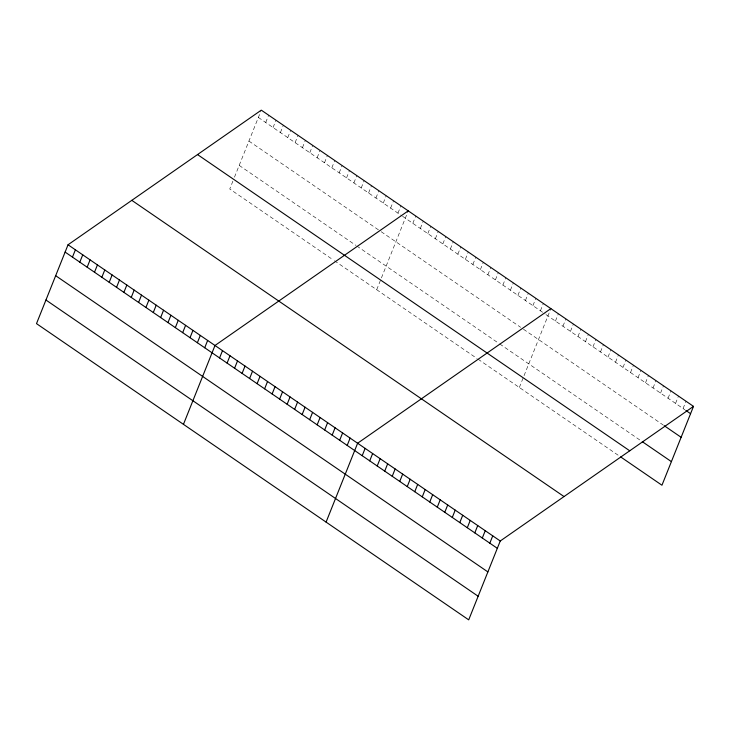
<?xml version="1.0" encoding="UTF-8"?>
<svg xmlns="http://www.w3.org/2000/svg" width="730" height="730" viewBox="0 0 730 730"><rect width="100%" height="100%" fill="white"/><g stroke="black" fill="none" stroke-linecap="round" stroke-linejoin="round"><path stroke-width="0.55" stroke-dasharray="3.65 2.74" d="M232.897 181.14L229.749 189.006L332.615 259.506M234.467 177.198L260.875 111.188M265.711 122.494L268.64 115.176M273.057 127.531L275.986 120.213M280.411 132.568L283.331 125.25M287.757 137.605L290.686 130.287M295.102 142.642L298.032 135.324M302.448 147.679L305.377 140.361M309.803 152.707L312.723 145.398M317.149 157.744L320.068 150.435M324.494 162.781L327.423 155.463M331.84 167.818L334.769 160.5M339.185 172.855L342.115 165.537M346.54 177.892L349.46 170.574M353.886 182.929L356.806 175.611M361.231 187.957L364.16 180.648M368.577 192.994L371.506 185.685M375.923 198.031L378.852 190.722M383.277 203.068L386.197 195.75M390.623 208.105L393.543 200.786M397.969 213.142L400.898 205.823M376.698 289.719L381.033 278.906M381.425 277.92L407.824 211.91M412.824 223.325L415.753 216.007M420.334 228.463L423.254 221.154M427.835 233.609L430.764 226.3M435.345 238.756L438.274 231.437M442.854 243.902L445.774 236.584M450.355 249.049L453.284 241.73M457.865 254.195L460.794 246.877M465.375 259.332L468.295 252.023M472.876 264.479L475.805 257.17M480.386 269.625L483.315 262.307M487.895 274.772L490.815 267.454M495.396 279.918L498.325 272.6M502.906 285.065L505.826 277.747M510.416 290.202L513.336 282.893M517.917 295.349L520.846 288.04M525.427 300.495L528.347 293.177M532.927 305.642L535.856 298.324M540.437 310.788L543.366 303.47M519.331 387.475L523.264 377.638M524.049 375.676L550.867 308.617M555.448 321.072L558.377 313.763M562.958 326.219L565.887 318.91M570.468 331.365L573.388 324.047M577.968 336.512L580.898 329.193M585.478 341.658L588.407 334.34M592.988 346.805L595.908 339.487M600.489 351.942L603.418 344.633M607.999 357.089L610.928 349.779M615.509 362.235L618.429 354.917M623.009 367.382L625.938 360.063M630.519 372.528L633.448 365.21M638.029 377.675L640.949 370.356M645.53 382.812L648.459 375.503M653.04 387.959L655.969 380.649M660.55 393.105L663.47 385.787M668.05 398.251L670.98 390.933M675.56 403.398L678.489 396.08M683.07 408.545L685.99 401.226M258.365 117.457L401.646 215.66M402.559 216.29L545.127 314M546.067 314.648L684.941 409.822M248.921 141.072L378.423 229.822M381.179 231.711L520.673 327.323M523.492 329.248L663.305 425.079M239.194 165.4L355.838 245.344M356.751 245.974L498.745 343.292M499.685 343.93L641.378 441.039M334.45 260.765L477.101 358.54M478.041 359.178L619.733 456.296"/><path stroke-width="1.09" d="M68.045 244.769L36.5 323.627L468.706 619.852L500.251 540.994L693.5 406.373L261.294 110.148L68.045 244.769L500.251 540.994M72.462 257.115L75.391 249.806M79.807 262.152L82.736 254.843M87.162 267.189L90.082 259.871M94.508 272.226L97.437 264.908M101.853 277.263L104.782 269.945M109.199 282.3L112.128 274.982M116.554 287.337L119.474 280.019M123.899 292.374L126.819 285.056M131.245 297.402L134.174 290.093M138.59 302.439L141.52 295.13M145.936 307.476L148.865 300.158M153.291 312.513L156.211 305.195M160.636 317.55L163.556 310.232M167.982 322.587L170.911 315.269M175.328 327.624L178.257 320.306M182.673 332.661L185.602 325.343M190.028 337.689L192.948 330.38M197.374 342.726L200.303 335.417M204.719 347.763L207.648 340.445M183.449 424.349L214.994 345.482L408.243 210.861M219.575 357.946L222.504 350.628M227.085 363.093L230.005 355.775M234.585 368.239L237.515 360.921M242.095 373.377L245.024 366.068M249.605 378.523L252.525 371.205M257.106 383.67L260.035 376.351M264.616 388.816L267.545 381.498M272.126 393.963L275.046 386.644M279.626 399.109L282.556 391.791M287.136 404.247L290.065 396.938M294.646 409.393L297.566 402.075M302.147 414.54L305.076 407.221M309.657 419.686L312.586 412.368M317.167 424.833L320.087 417.514M324.668 429.979L327.597 422.661M332.177 435.116L335.097 427.807M339.687 440.263L342.607 432.945M347.188 445.409L350.117 438.091M326.082 522.105L357.618 443.238L550.867 308.617M362.199 455.702L365.128 448.384M369.709 460.849L372.638 453.531M377.218 465.986L380.138 458.677M384.719 471.133L387.648 463.815M392.229 476.279L395.158 468.961M399.739 481.426L402.659 474.108M407.24 486.572L410.169 479.254M414.749 491.71L417.679 484.401M422.259 496.856L425.179 489.547M429.76 502.003L432.689 494.685M437.27 507.149L440.199 499.831M444.78 512.296L447.7 504.977M452.281 517.442L455.21 510.124M459.791 522.58L462.72 515.27M467.3 527.726L470.22 520.417M474.801 532.873L477.73 525.554M482.311 538.019L485.24 530.701M489.821 543.166L492.741 535.847M693.5 406.373L661.955 485.231L620.673 456.934M685.881 410.47L690.571 413.682M664.236 425.718L681.127 437.297M642.309 441.687L671.399 461.625M197.52 154.568L629.725 450.793M131.811 200.339L564.025 496.564M65.116 252.087L497.322 548.312M55.672 275.694L487.877 571.918M45.944 300.021L478.15 596.246"/></g></svg>
